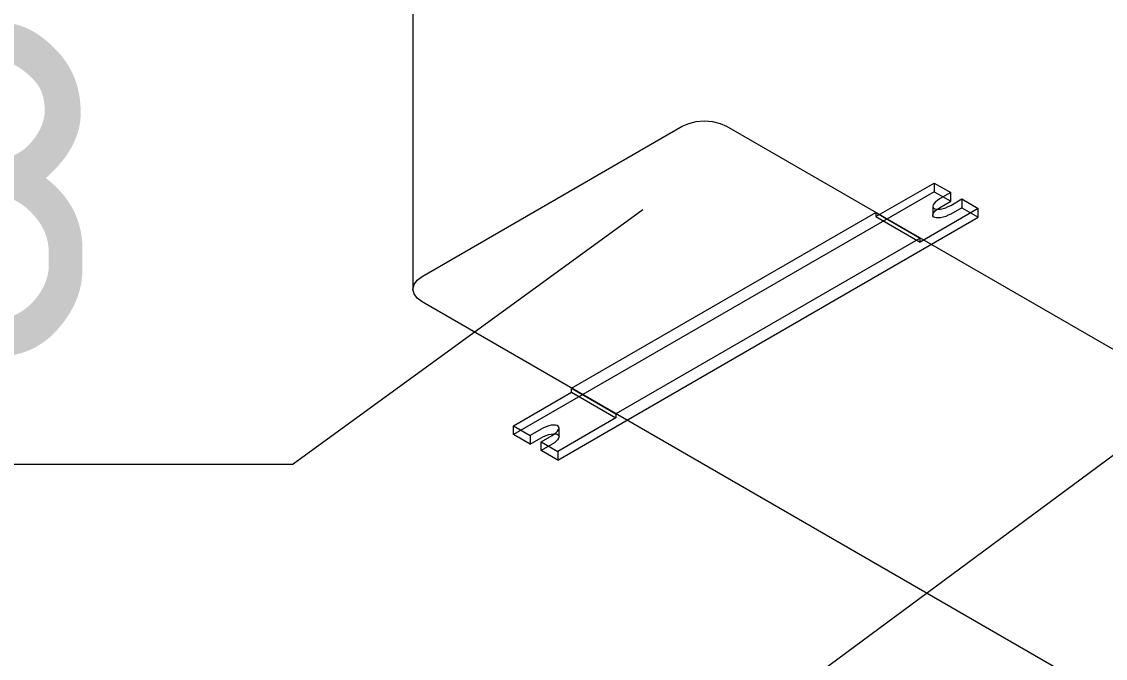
# Model space of a CAD drawing. Header units: millimetres. Extents: x -88595 to 880822, y -1054509 to -148035.
# Drawn here: x 413086 to 413778, y -311031 to -310624 of the extents above; entities that cross this region are included whole.
import ezdxf

# ---------------------------------------------------------------- set-up
doc = ezdxf.new("R2010")
doc.units = ezdxf.units.MM
doc.layers.add('Марки', color=7, linetype='Continuous', lineweight=20)
doc.layers.add('Оборудование', color=7, linetype='Continuous', lineweight=18)
doc.styles.add('$10$GOST Common', font='GOST_Common.ttf', dxfattribs={"width": 0.9, "height": 250})

# ---------------------------------------------------------------- blocks, each defined once
blk = doc.blocks.new('$0$ADSK_Наружный блок кондиционера сплит-системы1 - AS24TL5HRA-A-4475077-В_ОВ3_4')
at = {"layer": 'Оборудование'}
for p, q in [((-4776.32, 3518.87), (-4776.32, 3075.51)), ((-4770.46, 3083.68), (-4604.29, 3179.62)), ((-4576, 3179.62), (-4038.6, 2869.35)), ((-4480.54, 3121.89), (-4443.42, 3143.32)), ((-4443.42, 3143.32), (-4443.42, 3137.77)), ((-4443.42, 3143.32), (-4432.81, 3137.2)), ((-4443.42, 3137.77), (-4712.12, 2982.64)), ((-4443.42, 3137.77), (-4432.81, 3131.65)), ((-4432.81, 3137.2), (-4439.89, 3133.12)), ((-4432.81, 3131.65), (-4432.81, 3137.2)), ((-4439.89, 3127.56), (-4432.81, 3131.65)), ((-4432.81, 3129.03), (-4425.74, 3133.12)), ((-4425.74, 3133.12), (-4425.74, 3127.56)), ((-4425.74, 3133.12), (-4415.14, 3126.99)), ((-4675, 3012.23), (-4480.54, 3124.5)), ((-4480.54, 3124.5), (-4480.54, 3121.89)), ((-4480.54, 3124.5), (-4452.26, 3108.17)), ((-4415.14, 3126.99), (-4452.26, 3105.56)), ((-4444.26, 3128.34), (-4444.26, 3122.78)), ((-4425.74, 3127.56), (-4432.81, 3123.48)), ((-4425.74, 3127.56), (-4415.14, 3121.44)), ((-4415.14, 3121.44), (-4415.14, 3126.99)), ((-4683.84, 2966.31), (-4415.14, 3121.44)), ((-4480.54, 3121.89), (-4452.26, 3105.56)), ((-4452.26, 3108.17), (-4646.71, 2995.9)), ((-4452.26, 3105.56), (-4452.26, 3108.17)), ((-4233.06, 2757.08), (-4770.46, 3067.35)), ((-4675, 3009.62), (-4675, 3012.23)), ((-4675, 3012.23), (-4646.71, 2995.9)), ((-4712.12, 2988.19), (-4675, 3009.62)), ((-4675, 3009.62), (-4646.71, 2993.29)), ((-4646.71, 2993.29), (-4683.84, 2971.86)), ((-4646.71, 2995.9), (-4646.71, 2993.29)), ((-4712.12, 2982.64), (-4712.12, 2988.19)), ((-4712.12, 2988.19), (-4701.52, 2982.06)), ((-4694.44, 2986.15), (-4701.52, 2982.06)), ((-4683, 2981.29), (-4683, 2986.84)), ((-4701.52, 2976.51), (-4712.12, 2982.64)), ((-4701.52, 2982.06), (-4701.52, 2976.51)), ((-4701.52, 2976.51), (-4694.44, 2980.59)), ((-4694.44, 2977.98), (-4687.37, 2982.06)), ((-4694.44, 2977.98), (-4683.84, 2971.86)), ((-4694.44, 2972.43), (-4694.44, 2977.98)), ((-4687.37, 2976.51), (-4694.44, 2972.43)), ((-4683.84, 2966.31), (-4694.44, 2972.43)), ((-4683.84, 2971.86), (-4683.84, 2966.31))]:
    blk.add_line(p, q, dxfattribs=at)
for points in [[(-4604.29, 3179.62, 0), (-4600.15, 3181.45, 0), (-4595.32, 3182.6, 0), (-4590.15, 3183, 0), (-4584.97, 3182.6, 0), (-4580.15, 3181.45, 0), (-4576, 3179.62, 0)], [(-4439.89, 3133.12, 0), (-4441.28, 3132.22, 0), (-4442.46, 3131.28, 0), (-4443.37, 3130.33, 0), (-4443.97, 3129.41, 0), (-4444.24, 3128.56, 0), (-4444.17, 3127.82, 0), (-4443.75, 3127.23, 0), (-4443.01, 3126.8, 0), (-4441.98, 3126.56, 0), (-4440.71, 3126.52, 0), (-4439.24, 3126.67, 0), (-4437.65, 3127.02, 0), (-4436, 3127.55, 0), (-4434.36, 3128.23, 0), (-4432.81, 3129.03, 0)], [(-4432.81, 3123.48, 0), (-4434.36, 3122.68, 0), (-4436, 3122, 0), (-4437.65, 3121.47, 0), (-4439.24, 3121.12, 0), (-4440.71, 3120.97, 0), (-4441.98, 3121.01, 0), (-4443.01, 3121.25, 0), (-4443.75, 3121.68, 0), (-4444.17, 3122.27, 0), (-4444.24, 3123.01, 0), (-4443.97, 3123.85, 0), (-4443.37, 3124.77, 0), (-4442.46, 3125.73, 0), (-4441.28, 3126.67, 0), (-4439.89, 3127.56, 0)], [(-4770.46, 3067.35, 0), (-4773.64, 3069.74, 0), (-4775.63, 3072.52, 0), (-4776.32, 3075.51, 0), (-4775.63, 3078.5, 0), (-4773.64, 3081.29, 0), (-4770.46, 3083.68, 0)], [(-4687.37, 2982.06, 0), (-4685.98, 2982.96, 0), (-4684.8, 2983.9, 0), (-4683.89, 2984.85, 0), (-4683.29, 2985.77, 0), (-4683.02, 2986.62, 0), (-4683.09, 2987.36, 0), (-4683.51, 2987.95, 0), (-4684.25, 2988.38, 0), (-4685.28, 2988.62, 0), (-4686.55, 2988.66, 0), (-4688.02, 2988.51, 0), (-4689.61, 2988.16, 0), (-4691.26, 2987.63, 0), (-4692.9, 2986.95, 0), (-4694.44, 2986.15, 0)], [(-4694.44, 2980.59, 0), (-4692.9, 2981.4, 0), (-4691.26, 2982.08, 0), (-4689.61, 2982.6, 0), (-4688.02, 2982.95, 0), (-4686.55, 2983.11, 0), (-4685.28, 2983.07, 0), (-4684.25, 2982.83, 0), (-4683.51, 2982.4, 0), (-4683.09, 2981.81, 0), (-4683.02, 2981.07, 0), (-4683.29, 2980.22, 0), (-4683.89, 2979.3, 0), (-4684.8, 2978.35, 0), (-4685.98, 2977.41, 0), (-4687.37, 2976.51, 0)]]:
    blk.add_polyline3d(points, dxfattribs=at)
blk = doc.blocks.new('$0$ADSK_M_Оборудование1 - ADSK_Марка_15_-4471664-В_ОВ3_4')
at = {"layer": 'Марки'}
blk.add_line((-21569.27, 12015.21), (-20569.27, 12015.21), dxfattribs=at)

msp = doc.modelspace()

# ---------------------------------------------------------------- linework, layer by layer
at = {"layer": 'Марки'}
for p, q in [((413482.35, -310744.69), (413258.97, -310907.24)), ((413990.71, -310747.96), (413258.97, -311288.9))]:
    msp.add_line(p, q, dxfattribs=at)

# ---------------------------------------------------------------- block references
msp.add_blockref('$0$ADSK_M_Оборудование1 - ADSK_Марка_15_-4471664-В_ОВ3_4', (433828.25, -322922.45), dxfattribs=at)
at = {"layer": 'Оборудование'}
msp.add_blockref('$0$ADSK_Наружный блок кондиционера сплит-системы1 - AS24TL5HRA-A-4475077-В_ОВ3_4', (418111.87, -313870.85), dxfattribs=at)

# ---------------------------------------------------------------- texts
at = {"layer": 'Марки', "lineweight": 9, "insert": (412721.81, -310589.41), "char_height": 250, "width": 569.9998, "attachment_point": 1, "style": '$10$GOST Common'}
msp.add_mtext('рез', dxfattribs=at)

doc.saveas('drawing.dxf')
